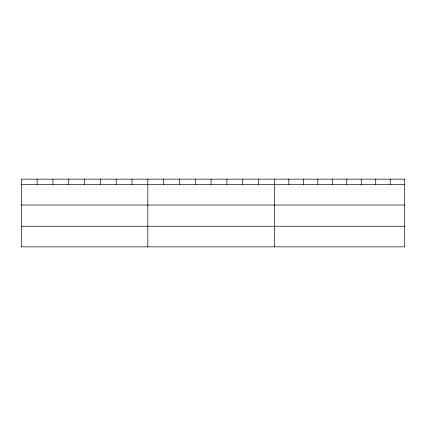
<?xml version="1.0" encoding="UTF-8"?>
<svg xmlns="http://www.w3.org/2000/svg" width="426" height="426" viewBox="0 0 426 426"><rect width="100%" height="100%" fill="white"/><g stroke="black" fill="none" stroke-linecap="round" stroke-linejoin="round"><path stroke-width="0.64" d="M21.3 184.431L404.7 184.431M21.3 205.034L404.7 205.034M21.3 226.254L404.7 226.254M390.216 179.149L390.216 184.431M375.732 179.149L375.732 184.431M361.248 179.149L361.248 184.431M346.764 179.149L346.764 184.431M332.28 179.149L332.28 184.431M317.796 179.149L317.796 184.431M303.312 179.149L303.312 184.431M288.828 179.149L288.828 184.431M274.344 179.149L274.344 246.851M258.529 179.149L258.529 184.431M242.713 179.149L242.713 184.431M226.898 179.149L226.898 184.431M211.083 179.149L211.083 184.431M195.268 179.149L195.268 184.431M179.452 179.149L179.452 184.431M163.637 179.149L163.637 184.431M147.822 179.149L147.822 246.851M132.007 179.149L132.007 184.431M116.191 179.149L116.191 184.431M100.376 179.149L100.376 184.431M84.561 179.149L84.561 184.431M68.746 179.149L68.746 184.431M52.931 179.149L52.931 184.431M37.115 179.149L37.115 184.431M404.7 179.149L21.3 179.149L21.3 246.851L404.7 246.851L404.7 179.149"/></g></svg>
